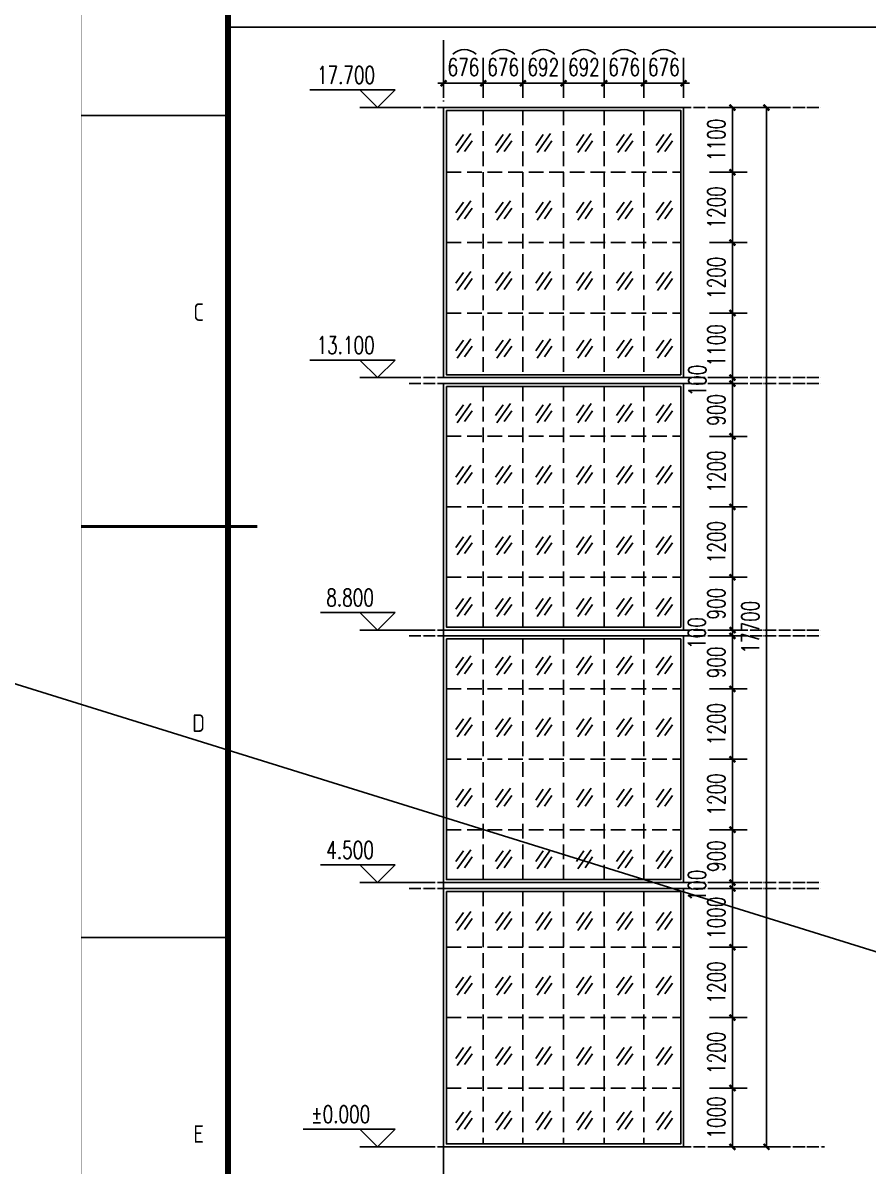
# Model space of a CAD drawing. Extents: x -93062 to 326984, y -142534 to 91021.
# Drawn here: x 63825 to 78217, y -44736 to -25264 of the extents above; entities that cross this region are included whole.
import ezdxf
from ezdxf.enums import TextEntityAlignment as Align

# ---------------------------------------------------------------- set-up
doc = ezdxf.new("R2010")
doc.units = 0
doc.header["$LTSCALE"] = 1000
doc.header["$MEASUREMENT"] = 0
doc.linetypes.add('DASH', pattern=[0.35, 0.25, -0.1])
doc.linetypes.add('DOTE', pattern=[2.42, 2, -0.2, 0.02, -0.2])
doc.layers.get('0').update_dxf_attribs({"color": 8})
doc.layers.get('Defpoints').update_dxf_attribs({"color": 8})
for name, color, linetype in [('-人员定位', 6, 'Continuous'), ('CENTRE LINE', 8, 'DOTE'), ('DIM_ELEV', 8, 'Continuous'), ('DOTE', 8, 'DOTE'), ('PUB_DIM', 8, 'Continuous'), ('PUB_TEXT', 8, 'Continuous'), ('WALL', 8, 'Continuous'), ('WINDOW', 8, 'Continuous')]:
    doc.layers.add(name, color=color, linetype=linetype)
doc.styles.add('_TCH_DIM', font='SIMPLEX', dxfattribs={"bigfont": 'GBCBIG'})
doc.styles.add('_TCH_DIM_T3', font='SIMPLEX', dxfattribs={"width": 0.705882, "bigfont": 'GBCBIG'})
doc.styles.get("Standard").update_dxf_attribs({"font": 'gbenor.shx', "bigfont": 'gbcbig.shx'})
doc.styles.add('TK', font='GEDITXT.SHX', dxfattribs={"width": 0.85, "height": 3.5, "bigfont": 'DXT.SHX'})
doc.dimstyles.new('_TCH_ARCH&&100', dxfattribs={"dimtxt": 297.5, "dimasz": 100, "dimexe": 250, "dimexo": 300, "dimgap": 126.25, "dimtad": 1, "dimdec": 0, "dimzin": 0, "dimdsep": 46, "dimtxsty": '_TCH_DIM_T3', "dimblk": 'ARCHTICK', "dimcen": 0.09, "dimazin": 2, "dimtfac": 1, "dimtdec": 0, "dimtix": 1, "dimtmove": 2, "dimatfit": 3, "dimfxl": 1, "dimtolj": 1, "dimtzin": 0, "dimarcsym": 0})

# ---------------------------------------------------------------- blocks, each defined once
blk = doc.blocks.new('A$C1F600CE5')
at = {"layer": 'WINDOW', "color": 251}
for p, q in [((0, 83), (85, 205)), ((15, 0), (169, 219)), ((99, 14), (184, 136))]:
    blk.add_line(p, q, dxfattribs=at)
blk = doc.blocks.new('GEDI_WK_A2')
at = {"color": 3}
for p, q in [((25, 280), (0, 280)), ((25, 210), (0, 210)), ((25, 140), (0, 140))]:
    blk.add_line(p, q, dxfattribs=at)
for points, const_width in [([(0, 0), (594, 0), (594, 420), (0, 420)], 0.1), ([(25, 10), (584, 10), (584, 410), (25, 410)], 1)]:
    blk.add_lwpolyline(points, close=True, dxfattribs=dict(at, const_width=const_width))
at = {"color": 3, "const_width": 0.5}
blk.add_lwpolyline([(30, 210), (0, 210)], dxfattribs=at)
at = {"color": 3}
for s, p in [('C', (20, 245)), ('D', (20, 175)), ('E', (20, 105))]:
    blk.add_text(s, height=3, dxfattribs=at).set_placement(p, align=Align.CENTER)
blk = doc.blocks.new('A$C1C011119')
blk.add_blockref('GEDI_WK_A2', (0, 0))
at = {"style": 'TK', "width": 0.85}
for tag, height, p in [('PROJECTNAME', 4.75, (529, 44)), ('PHASE', 4, (571, 44)), ('DRAWINGNAME', 4.75, (539, 31))]:
    blk.add_attdef(tag, text='', height=height, dxfattribs=at).set_placement(p, align=Align.MIDDLE_CENTER)
for tag, p, height in [('APPROVE', (416, 32.75), 3.5), ('DESIGN', (461, 32.75), 3.5), ('REVIEW1', (416, 25.75), 3.5), ('DRAW', (461, 25.75), 3.5), ('REVIEW2', (416, 18.75), 3.5), ('PROPORTION', (461, 18.75), 3.5), ('DRAWINGNUMBER', (511, 18.5), 4), ('CHECK', (416, 11.75), 3.5), ('DATE', (461, 11.75), 3.5), ('VERSION', (577, 11.75), 3.5)]:
    blk.add_attdef(tag, p, '', height=height, dxfattribs=at)
blk = doc.blocks.new('safsafasffasfsd')
at = {"xscale": 100, "yscale": 100, "zscale": 100}
blk.add_blockref('A$C1C011119', (-59400, 0), dxfattribs=at)
blk = doc.blocks.new('_ArchTick')
at = {"color": 0, "linetype": 'ByBlock', "const_width": 0.4}
blk.add_lwpolyline([(-0.5, -0.5), (0.5, 0.5)], dxfattribs=at)
blk = doc.blocks.new('*D172')
at = {"layer": 'Defpoints', "color": 0, "transparency": 16777216}
for p in [(70988, -25560), (71664, -25560), (71664, -26293)]:
    blk.add_point(p, dxfattribs=at)
at = {"layer": 'PUB_DIM', "color": 0, "lineweight": -2, "transparency": 16777216}
for p, q in [((70988, -25860), (70988, -26543)), ((71664, -25860), (71664, -26543)), ((70988, -26293), (70888, -26293)), ((70988, -26293), (71664, -26293)), ((71664, -26293), (71764, -26293))]:
    blk.add_line(p, q, dxfattribs=at)
at = {"layer": 'PUB_DIM', "color": 0, "lineweight": -2, "transparency": 16777216, "xscale": 100, "yscale": 100, "zscale": 100}
blk.add_blockref('_ArchTick', (70988, -26293), dxfattribs=at)
at = {"layer": 'PUB_DIM', "color": 0, "lineweight": -2, "transparency": 16777216, "xscale": 100, "yscale": 100, "zscale": 100, "rotation": 180}
blk.add_blockref('_ArchTick', (71664, -26293), dxfattribs=at)
at = {"layer": 'PUB_DIM', "color": 0, "transparency": 16777216, "insert": (71326, -26018), "char_height": 297.5, "attachment_point": 5, "style": '_TCH_DIM_T3'}
blk.add_mtext('\\A1;676', dxfattribs=at)
blk = doc.blocks.new('*D173')
at = {"layer": 'Defpoints', "color": 0, "transparency": 16777216}
for p in [(71664, -25560), (72340, -25560), (72340, -26293)]:
    blk.add_point(p, dxfattribs=at)
at = {"layer": 'PUB_DIM', "color": 0, "lineweight": -2, "transparency": 16777216}
for p, q in [((71664, -25860), (71664, -26543)), ((72340, -25860), (72340, -26543)), ((71664, -26293), (71564, -26293)), ((71664, -26293), (72340, -26293)), ((72340, -26293), (72440, -26293))]:
    blk.add_line(p, q, dxfattribs=at)
at = {"layer": 'PUB_DIM', "color": 0, "lineweight": -2, "transparency": 16777216, "xscale": 100, "yscale": 100, "zscale": 100}
blk.add_blockref('_ArchTick', (71664, -26293), dxfattribs=at)
at = {"layer": 'PUB_DIM', "color": 0, "lineweight": -2, "transparency": 16777216, "xscale": 100, "yscale": 100, "zscale": 100, "rotation": 180}
blk.add_blockref('_ArchTick', (72340, -26293), dxfattribs=at)
at = {"layer": 'PUB_DIM', "color": 0, "transparency": 16777216, "insert": (72002, -26018), "char_height": 297.5, "attachment_point": 5, "style": '_TCH_DIM_T3'}
blk.add_mtext('\\A1;676', dxfattribs=at)
blk = doc.blocks.new('*D174')
at = {"layer": 'Defpoints', "color": 0, "transparency": 16777216}
for p in [(72340, -25560), (73032, -25560), (73032, -26293)]:
    blk.add_point(p, dxfattribs=at)
at = {"layer": 'PUB_DIM', "color": 0, "lineweight": -2, "transparency": 16777216}
for p, q in [((72340, -25860), (72340, -26543)), ((73032, -25860), (73032, -26543)), ((72340, -26293), (72240, -26293)), ((72340, -26293), (73032, -26293)), ((73032, -26293), (73132, -26293))]:
    blk.add_line(p, q, dxfattribs=at)
at = {"layer": 'PUB_DIM', "color": 0, "lineweight": -2, "transparency": 16777216, "xscale": 100, "yscale": 100, "zscale": 100}
blk.add_blockref('_ArchTick', (72340, -26293), dxfattribs=at)
at = {"layer": 'PUB_DIM', "color": 0, "lineweight": -2, "transparency": 16777216, "xscale": 100, "yscale": 100, "zscale": 100, "rotation": 180}
blk.add_blockref('_ArchTick', (73032, -26293), dxfattribs=at)
at = {"layer": 'PUB_DIM', "color": 0, "transparency": 16777216, "insert": (72686, -26018), "char_height": 297.5, "attachment_point": 5, "style": '_TCH_DIM_T3'}
blk.add_mtext('\\A1;692', dxfattribs=at)
blk = doc.blocks.new('*D175')
at = {"layer": 'Defpoints', "color": 0, "transparency": 16777216}
for p in [(73032, -25560), (73724, -25560), (73724, -26293)]:
    blk.add_point(p, dxfattribs=at)
at = {"layer": 'PUB_DIM', "color": 0, "lineweight": -2, "transparency": 16777216}
for p, q in [((73032, -25860), (73032, -26543)), ((73724, -25860), (73724, -26543)), ((73032, -26293), (72932, -26293)), ((73032, -26293), (73724, -26293)), ((73724, -26293), (73824, -26293))]:
    blk.add_line(p, q, dxfattribs=at)
at = {"layer": 'PUB_DIM', "color": 0, "lineweight": -2, "transparency": 16777216, "xscale": 100, "yscale": 100, "zscale": 100}
blk.add_blockref('_ArchTick', (73032, -26293), dxfattribs=at)
at = {"layer": 'PUB_DIM', "color": 0, "lineweight": -2, "transparency": 16777216, "xscale": 100, "yscale": 100, "zscale": 100, "rotation": 180}
blk.add_blockref('_ArchTick', (73724, -26293), dxfattribs=at)
at = {"layer": 'PUB_DIM', "color": 0, "transparency": 16777216, "insert": (73378, -26018), "char_height": 297.5, "attachment_point": 5, "style": '_TCH_DIM_T3'}
blk.add_mtext('\\A1;692', dxfattribs=at)
blk = doc.blocks.new('*D176')
at = {"layer": 'Defpoints', "color": 0, "transparency": 16777216}
for p in [(73724, -25560), (74400, -25560), (74400, -26293)]:
    blk.add_point(p, dxfattribs=at)
at = {"layer": 'PUB_DIM', "color": 0, "lineweight": -2, "transparency": 16777216}
for p, q in [((73724, -25860), (73724, -26543)), ((74400, -25860), (74400, -26543)), ((73724, -26293), (73624, -26293)), ((73724, -26293), (74400, -26293)), ((74400, -26293), (74500, -26293))]:
    blk.add_line(p, q, dxfattribs=at)
at = {"layer": 'PUB_DIM', "color": 0, "lineweight": -2, "transparency": 16777216, "xscale": 100, "yscale": 100, "zscale": 100}
blk.add_blockref('_ArchTick', (73724, -26293), dxfattribs=at)
at = {"layer": 'PUB_DIM', "color": 0, "lineweight": -2, "transparency": 16777216, "xscale": 100, "yscale": 100, "zscale": 100, "rotation": 180}
blk.add_blockref('_ArchTick', (74400, -26293), dxfattribs=at)
at = {"layer": 'PUB_DIM', "color": 0, "transparency": 16777216, "insert": (74062, -26018), "char_height": 297.5, "attachment_point": 5, "style": '_TCH_DIM_T3'}
blk.add_mtext('\\A1;676', dxfattribs=at)
blk = doc.blocks.new('*D177')
at = {"layer": 'Defpoints', "color": 0, "transparency": 16777216}
for p in [(74400, -25560), (75076, -25560), (75076, -26293)]:
    blk.add_point(p, dxfattribs=at)
at = {"layer": 'PUB_DIM', "color": 0, "lineweight": -2, "transparency": 16777216}
for p, q in [((74400, -25860), (74400, -26543)), ((75076, -25860), (75076, -26543)), ((74400, -26293), (74300, -26293)), ((74400, -26293), (75076, -26293)), ((75076, -26293), (75176, -26293))]:
    blk.add_line(p, q, dxfattribs=at)
at = {"layer": 'PUB_DIM', "color": 0, "lineweight": -2, "transparency": 16777216, "xscale": 100, "yscale": 100, "zscale": 100}
blk.add_blockref('_ArchTick', (74400, -26293), dxfattribs=at)
at = {"layer": 'PUB_DIM', "color": 0, "lineweight": -2, "transparency": 16777216, "xscale": 100, "yscale": 100, "zscale": 100, "rotation": 180}
blk.add_blockref('_ArchTick', (75076, -26293), dxfattribs=at)
at = {"layer": 'PUB_DIM', "color": 0, "transparency": 16777216, "insert": (74738, -26018), "char_height": 297.5, "attachment_point": 5, "style": '_TCH_DIM_T3'}
blk.add_mtext('\\A1;676', dxfattribs=at)
blk = doc.blocks.new('*D178')
at = {"layer": 'Defpoints', "color": 0, "transparency": 16777216}
for p in [(75216, -26706), (76486, -26706), (75216, -44406)]:
    blk.add_point(p, dxfattribs=at)
at = {"layer": 'PUB_DIM', "color": 0, "lineweight": -2, "transparency": 16777216}
for p, q in [((75516, -26706), (76736, -26706)), ((76486, -44406), (76486, -26706)), ((75516, -44406), (76736, -44406))]:
    blk.add_line(p, q, dxfattribs=at)
at = {"layer": 'PUB_DIM', "color": 0, "lineweight": -2, "transparency": 16777216, "xscale": 100, "yscale": 100, "zscale": 100}
for p, rotation in [((76486, -26706), 90), ((76486, -44406), 270)]:
    blk.add_blockref('_ArchTick', p, dxfattribs=dict(at, rotation=rotation))
at = {"layer": 'PUB_DIM', "color": 0, "transparency": 16777216, "insert": (76211, -35556), "char_height": 297.5, "attachment_point": 5, "rotation": 90, "style": '_TCH_DIM_T3'}
blk.add_mtext('\\A1;17700', dxfattribs=at)
blk = doc.blocks.new('*D179')
at = {"layer": 'Defpoints', "color": 0, "transparency": 16777216}
for p in [(75215, -40006), (75907, -40006), (75215, -41006)]:
    blk.add_point(p, dxfattribs=at)
at = {"layer": 'PUB_DIM', "color": 0, "lineweight": -2, "transparency": 16777216}
for p, q in [((75515, -40006), (76157, -40006)), ((75907, -41006), (75907, -40006)), ((75515, -41006), (76157, -41006))]:
    blk.add_line(p, q, dxfattribs=at)
at = {"layer": 'PUB_DIM', "color": 0, "lineweight": -2, "transparency": 16777216, "xscale": 100, "yscale": 100, "zscale": 100}
for p, rotation in [((75907, -40006), 90), ((75907, -41006), 270)]:
    blk.add_blockref('_ArchTick', p, dxfattribs=dict(at, rotation=rotation))
at = {"layer": 'PUB_DIM', "color": 0, "transparency": 16777216, "insert": (75632, -40506), "char_height": 297.5, "attachment_point": 5, "rotation": 90, "style": '_TCH_DIM_T3'}
blk.add_mtext('\\A1;1000', dxfattribs=at)
blk = doc.blocks.new('*D180')
at = {"layer": 'Defpoints', "color": 0, "transparency": 16777216}
for p in [(75215, -41006), (75907, -41006), (75215, -42206)]:
    blk.add_point(p, dxfattribs=at)
at = {"layer": 'PUB_DIM', "color": 0, "lineweight": -2, "transparency": 16777216}
for p, q in [((75515, -41006), (76157, -41006)), ((75907, -42206), (75907, -41006)), ((75515, -42206), (76157, -42206))]:
    blk.add_line(p, q, dxfattribs=at)
at = {"layer": 'PUB_DIM', "color": 0, "lineweight": -2, "transparency": 16777216, "xscale": 100, "yscale": 100, "zscale": 100}
for p, rotation in [((75907, -41006), 90), ((75907, -42206), 270)]:
    blk.add_blockref('_ArchTick', p, dxfattribs=dict(at, rotation=rotation))
at = {"layer": 'PUB_DIM', "color": 0, "transparency": 16777216, "insert": (75632, -41606), "char_height": 297.5, "attachment_point": 5, "rotation": 90, "style": '_TCH_DIM_T3'}
blk.add_mtext('\\A1;1200', dxfattribs=at)
blk = doc.blocks.new('*D181')
at = {"layer": 'Defpoints', "color": 0, "transparency": 16777216}
for p in [(75215, -42206), (75907, -42206), (75215, -43406)]:
    blk.add_point(p, dxfattribs=at)
at = {"layer": 'PUB_DIM', "color": 0, "lineweight": -2, "transparency": 16777216}
for p, q in [((75515, -42206), (76157, -42206)), ((75907, -43406), (75907, -42206)), ((75515, -43406), (76157, -43406))]:
    blk.add_line(p, q, dxfattribs=at)
at = {"layer": 'PUB_DIM', "color": 0, "lineweight": -2, "transparency": 16777216, "xscale": 100, "yscale": 100, "zscale": 100}
for p, rotation in [((75907, -42206), 90), ((75907, -43406), 270)]:
    blk.add_blockref('_ArchTick', p, dxfattribs=dict(at, rotation=rotation))
at = {"layer": 'PUB_DIM', "color": 0, "transparency": 16777216, "insert": (75632, -42806), "char_height": 297.5, "attachment_point": 5, "rotation": 90, "style": '_TCH_DIM_T3'}
blk.add_mtext('\\A1;1200', dxfattribs=at)
blk = doc.blocks.new('*D182')
at = {"layer": 'Defpoints', "color": 0, "transparency": 16777216}
for p in [(75215, -43406), (75907, -43406), (75215, -44406)]:
    blk.add_point(p, dxfattribs=at)
at = {"layer": 'PUB_DIM', "color": 0, "lineweight": -2, "transparency": 16777216}
for p, q in [((75515, -43406), (76157, -43406)), ((75907, -44406), (75907, -43406)), ((75515, -44406), (76157, -44406))]:
    blk.add_line(p, q, dxfattribs=at)
at = {"layer": 'PUB_DIM', "color": 0, "lineweight": -2, "transparency": 16777216, "xscale": 100, "yscale": 100, "zscale": 100}
for p, rotation in [((75907, -43406), 90), ((75907, -44406), 270)]:
    blk.add_blockref('_ArchTick', p, dxfattribs=dict(at, rotation=rotation))
at = {"layer": 'PUB_DIM', "color": 0, "transparency": 16777216, "insert": (75632, -43906), "char_height": 297.5, "attachment_point": 5, "rotation": 90, "style": '_TCH_DIM_T3'}
blk.add_mtext('\\A1;1000', dxfattribs=at)
blk = doc.blocks.new('*D183')
at = {"layer": 'Defpoints', "color": 0, "transparency": 16777216}
for p in [(75215, -35606), (75907, -35606), (75215, -35706)]:
    blk.add_point(p, dxfattribs=at)
at = {"layer": 'PUB_DIM', "color": 0, "lineweight": -2, "transparency": 16777216}
for p, q in [((75515, -35606), (76157, -35606)), ((75907, -35606), (75907, -35506)), ((75907, -35706), (75907, -35606)), ((75515, -35706), (76157, -35706)), ((75907, -35706), (75907, -35806))]:
    blk.add_line(p, q, dxfattribs=at)
at = {"layer": 'PUB_DIM', "color": 0, "lineweight": -2, "transparency": 16777216, "xscale": 100, "yscale": 100, "zscale": 100}
for p, rotation in [((75907, -35606), 270), ((75907, -35706), 90)]:
    blk.add_blockref('_ArchTick', p, dxfattribs=dict(at, rotation=rotation))
at = {"layer": 'PUB_DIM', "color": 0, "transparency": 16777216, "insert": (75299, -35656), "char_height": 297.5, "attachment_point": 5, "rotation": 90, "style": '_TCH_DIM_T3'}
blk.add_mtext('\\A1;100', dxfattribs=at)
blk = doc.blocks.new('*D184')
at = {"layer": 'Defpoints', "color": 0, "transparency": 16777216}
for p in [(75215, -35706), (75907, -35706), (75215, -36606)]:
    blk.add_point(p, dxfattribs=at)
at = {"layer": 'PUB_DIM', "color": 0, "lineweight": -2, "transparency": 16777216}
for p, q in [((75515, -35706), (76157, -35706)), ((75907, -36606), (75907, -35706)), ((75515, -36606), (76157, -36606))]:
    blk.add_line(p, q, dxfattribs=at)
at = {"layer": 'PUB_DIM', "color": 0, "lineweight": -2, "transparency": 16777216, "xscale": 100, "yscale": 100, "zscale": 100}
for p, rotation in [((75907, -35706), 90), ((75907, -36606), 270)]:
    blk.add_blockref('_ArchTick', p, dxfattribs=dict(at, rotation=rotation))
at = {"layer": 'PUB_DIM', "color": 0, "transparency": 16777216, "insert": (75632, -36156), "char_height": 297.5, "attachment_point": 5, "rotation": 90, "style": '_TCH_DIM_T3'}
blk.add_mtext('\\A1;900', dxfattribs=at)
blk = doc.blocks.new('*D185')
at = {"layer": 'Defpoints', "color": 0, "transparency": 16777216}
for p in [(75215, -36606), (75907, -36606), (75215, -37806)]:
    blk.add_point(p, dxfattribs=at)
at = {"layer": 'PUB_DIM', "color": 0, "lineweight": -2, "transparency": 16777216}
for p, q in [((75515, -36606), (76157, -36606)), ((75907, -37806), (75907, -36606)), ((75515, -37806), (76157, -37806))]:
    blk.add_line(p, q, dxfattribs=at)
at = {"layer": 'PUB_DIM', "color": 0, "lineweight": -2, "transparency": 16777216, "xscale": 100, "yscale": 100, "zscale": 100}
for p, rotation in [((75907, -36606), 90), ((75907, -37806), 270)]:
    blk.add_blockref('_ArchTick', p, dxfattribs=dict(at, rotation=rotation))
at = {"layer": 'PUB_DIM', "color": 0, "transparency": 16777216, "insert": (75632, -37206), "char_height": 297.5, "attachment_point": 5, "rotation": 90, "style": '_TCH_DIM_T3'}
blk.add_mtext('\\A1;1200', dxfattribs=at)
blk = doc.blocks.new('*D186')
at = {"layer": 'Defpoints', "color": 0, "transparency": 16777216}
for p in [(75215, -37806), (75907, -37806), (75215, -39006)]:
    blk.add_point(p, dxfattribs=at)
at = {"layer": 'PUB_DIM', "color": 0, "lineweight": -2, "transparency": 16777216}
for p, q in [((75515, -37806), (76157, -37806)), ((75907, -39006), (75907, -37806)), ((75515, -39006), (76157, -39006))]:
    blk.add_line(p, q, dxfattribs=at)
at = {"layer": 'PUB_DIM', "color": 0, "lineweight": -2, "transparency": 16777216, "xscale": 100, "yscale": 100, "zscale": 100}
for p, rotation in [((75907, -37806), 90), ((75907, -39006), 270)]:
    blk.add_blockref('_ArchTick', p, dxfattribs=dict(at, rotation=rotation))
at = {"layer": 'PUB_DIM', "color": 0, "transparency": 16777216, "insert": (75632, -38406), "char_height": 297.5, "attachment_point": 5, "rotation": 90, "style": '_TCH_DIM_T3'}
blk.add_mtext('\\A1;1200', dxfattribs=at)
blk = doc.blocks.new('*D187')
at = {"layer": 'Defpoints', "color": 0, "transparency": 16777216}
for p in [(75215, -39006), (75907, -39006), (75215, -39906)]:
    blk.add_point(p, dxfattribs=at)
at = {"layer": 'PUB_DIM', "color": 0, "lineweight": -2, "transparency": 16777216}
for p, q in [((75515, -39006), (76157, -39006)), ((75907, -39906), (75907, -39006)), ((75515, -39906), (76157, -39906))]:
    blk.add_line(p, q, dxfattribs=at)
at = {"layer": 'PUB_DIM', "color": 0, "lineweight": -2, "transparency": 16777216, "xscale": 100, "yscale": 100, "zscale": 100}
for p, rotation in [((75907, -39006), 90), ((75907, -39906), 270)]:
    blk.add_blockref('_ArchTick', p, dxfattribs=dict(at, rotation=rotation))
at = {"layer": 'PUB_DIM', "color": 0, "transparency": 16777216, "insert": (75632, -39456), "char_height": 297.5, "attachment_point": 5, "rotation": 90, "style": '_TCH_DIM_T3'}
blk.add_mtext('\\A1;900', dxfattribs=at)
blk = doc.blocks.new('*D188')
at = {"layer": 'Defpoints', "color": 0, "transparency": 16777216}
for p in [(75215, -39906), (75907, -39906), (75215, -40006)]:
    blk.add_point(p, dxfattribs=at)
at = {"layer": 'PUB_DIM', "color": 0, "lineweight": -2, "transparency": 16777216}
for p, q in [((75515, -39906), (76157, -39906)), ((75907, -39906), (75907, -39806)), ((75907, -40006), (75907, -39906)), ((75515, -40006), (76157, -40006)), ((75907, -40006), (75907, -40106))]:
    blk.add_line(p, q, dxfattribs=at)
at = {"layer": 'PUB_DIM', "color": 0, "lineweight": -2, "transparency": 16777216, "xscale": 100, "yscale": 100, "zscale": 100}
for p, rotation in [((75907, -39906), 270), ((75907, -40006), 90)]:
    blk.add_blockref('_ArchTick', p, dxfattribs=dict(at, rotation=rotation))
at = {"layer": 'PUB_DIM', "color": 0, "transparency": 16777216, "insert": (75304, -39956), "char_height": 297.5, "attachment_point": 5, "rotation": 90, "style": '_TCH_DIM_T3'}
blk.add_mtext('\\A1;100', dxfattribs=at)
blk = doc.blocks.new('*D189')
at = {"layer": 'Defpoints', "color": 0, "transparency": 16777216}
for p in [(75215, -31306), (75907, -31306), (75215, -31406)]:
    blk.add_point(p, dxfattribs=at)
at = {"layer": 'PUB_DIM', "color": 0, "lineweight": -2, "transparency": 16777216}
for p, q in [((75515, -31306), (76157, -31306)), ((75907, -31306), (75907, -31206)), ((75907, -31406), (75907, -31306)), ((75515, -31406), (76157, -31406)), ((75907, -31406), (75907, -31506))]:
    blk.add_line(p, q, dxfattribs=at)
at = {"layer": 'PUB_DIM', "color": 0, "lineweight": -2, "transparency": 16777216, "xscale": 100, "yscale": 100, "zscale": 100}
for p, rotation in [((75907, -31306), 270), ((75907, -31406), 90)]:
    blk.add_blockref('_ArchTick', p, dxfattribs=dict(at, rotation=rotation))
at = {"layer": 'PUB_DIM', "color": 0, "transparency": 16777216, "insert": (75310, -31356), "char_height": 297.5, "attachment_point": 5, "rotation": 90, "style": '_TCH_DIM_T3'}
blk.add_mtext('\\A1;100', dxfattribs=at)
blk = doc.blocks.new('*D190')
at = {"layer": 'Defpoints', "color": 0, "transparency": 16777216}
for p in [(75215, -31406), (75907, -31406), (75215, -32306)]:
    blk.add_point(p, dxfattribs=at)
at = {"layer": 'PUB_DIM', "color": 0, "lineweight": -2, "transparency": 16777216}
for p, q in [((75515, -31406), (76157, -31406)), ((75907, -32306), (75907, -31406)), ((75515, -32306), (76157, -32306))]:
    blk.add_line(p, q, dxfattribs=at)
at = {"layer": 'PUB_DIM', "color": 0, "lineweight": -2, "transparency": 16777216, "xscale": 100, "yscale": 100, "zscale": 100}
for p, rotation in [((75907, -31406), 90), ((75907, -32306), 270)]:
    blk.add_blockref('_ArchTick', p, dxfattribs=dict(at, rotation=rotation))
at = {"layer": 'PUB_DIM', "color": 0, "transparency": 16777216, "insert": (75632, -31856), "char_height": 297.5, "attachment_point": 5, "rotation": 90, "style": '_TCH_DIM_T3'}
blk.add_mtext('\\A1;900', dxfattribs=at)
blk = doc.blocks.new('*D191')
at = {"layer": 'Defpoints', "color": 0, "transparency": 16777216}
for p in [(75215, -32306), (75907, -32306), (75215, -33506)]:
    blk.add_point(p, dxfattribs=at)
at = {"layer": 'PUB_DIM', "color": 0, "lineweight": -2, "transparency": 16777216}
for p, q in [((75515, -32306), (76157, -32306)), ((75907, -33506), (75907, -32306)), ((75515, -33506), (76157, -33506))]:
    blk.add_line(p, q, dxfattribs=at)
at = {"layer": 'PUB_DIM', "color": 0, "lineweight": -2, "transparency": 16777216, "xscale": 100, "yscale": 100, "zscale": 100}
for p, rotation in [((75907, -32306), 90), ((75907, -33506), 270)]:
    blk.add_blockref('_ArchTick', p, dxfattribs=dict(at, rotation=rotation))
at = {"layer": 'PUB_DIM', "color": 0, "transparency": 16777216, "insert": (75632, -32906), "char_height": 297.5, "attachment_point": 5, "rotation": 90, "style": '_TCH_DIM_T3'}
blk.add_mtext('\\A1;1200', dxfattribs=at)
blk = doc.blocks.new('*D192')
at = {"layer": 'Defpoints', "color": 0, "transparency": 16777216}
for p in [(75215, -33506), (75907, -33506), (75215, -34706)]:
    blk.add_point(p, dxfattribs=at)
at = {"layer": 'PUB_DIM', "color": 0, "lineweight": -2, "transparency": 16777216}
for p, q in [((75515, -33506), (76157, -33506)), ((75907, -34706), (75907, -33506)), ((75515, -34706), (76157, -34706))]:
    blk.add_line(p, q, dxfattribs=at)
at = {"layer": 'PUB_DIM', "color": 0, "lineweight": -2, "transparency": 16777216, "xscale": 100, "yscale": 100, "zscale": 100}
for p, rotation in [((75907, -33506), 90), ((75907, -34706), 270)]:
    blk.add_blockref('_ArchTick', p, dxfattribs=dict(at, rotation=rotation))
at = {"layer": 'PUB_DIM', "color": 0, "transparency": 16777216, "insert": (75632, -34106), "char_height": 297.5, "attachment_point": 5, "rotation": 90, "style": '_TCH_DIM_T3'}
blk.add_mtext('\\A1;1200', dxfattribs=at)
blk = doc.blocks.new('*D193')
at = {"layer": 'Defpoints', "color": 0, "transparency": 16777216}
for p in [(75215, -34706), (75907, -34706), (75215, -35606)]:
    blk.add_point(p, dxfattribs=at)
at = {"layer": 'PUB_DIM', "color": 0, "lineweight": -2, "transparency": 16777216}
for p, q in [((75515, -34706), (76157, -34706)), ((75907, -35606), (75907, -34706)), ((75515, -35606), (76157, -35606))]:
    blk.add_line(p, q, dxfattribs=at)
at = {"layer": 'PUB_DIM', "color": 0, "lineweight": -2, "transparency": 16777216, "xscale": 100, "yscale": 100, "zscale": 100}
for p, rotation in [((75907, -34706), 90), ((75907, -35606), 270)]:
    blk.add_blockref('_ArchTick', p, dxfattribs=dict(at, rotation=rotation))
at = {"layer": 'PUB_DIM', "color": 0, "transparency": 16777216, "insert": (75632, -35156), "char_height": 297.5, "attachment_point": 5, "rotation": 90, "style": '_TCH_DIM_T3'}
blk.add_mtext('\\A1;900', dxfattribs=at)
blk = doc.blocks.new('*D194')
at = {"layer": 'Defpoints', "color": 0, "transparency": 16777216}
for p in [(75215, -26706), (75907, -26706), (75215, -27806)]:
    blk.add_point(p, dxfattribs=at)
at = {"layer": 'PUB_DIM', "color": 0, "lineweight": -2, "transparency": 16777216}
for p, q in [((75515, -26706), (76157, -26706)), ((75907, -27806), (75907, -26706)), ((75515, -27806), (76157, -27806))]:
    blk.add_line(p, q, dxfattribs=at)
at = {"layer": 'PUB_DIM', "color": 0, "lineweight": -2, "transparency": 16777216, "xscale": 100, "yscale": 100, "zscale": 100}
for p, rotation in [((75907, -26706), 90), ((75907, -27806), 270)]:
    blk.add_blockref('_ArchTick', p, dxfattribs=dict(at, rotation=rotation))
at = {"layer": 'PUB_DIM', "color": 0, "transparency": 16777216, "insert": (75632, -27256), "char_height": 297.5, "attachment_point": 5, "rotation": 90, "style": '_TCH_DIM_T3'}
blk.add_mtext('\\A1;1100', dxfattribs=at)
blk = doc.blocks.new('*D195')
at = {"layer": 'Defpoints', "color": 0, "transparency": 16777216}
for p in [(75215, -27806), (75907, -27806), (75215, -29006)]:
    blk.add_point(p, dxfattribs=at)
at = {"layer": 'PUB_DIM', "color": 0, "lineweight": -2, "transparency": 16777216}
for p, q in [((75515, -27806), (76157, -27806)), ((75907, -29006), (75907, -27806)), ((75515, -29006), (76157, -29006))]:
    blk.add_line(p, q, dxfattribs=at)
at = {"layer": 'PUB_DIM', "color": 0, "lineweight": -2, "transparency": 16777216, "xscale": 100, "yscale": 100, "zscale": 100}
for p, rotation in [((75907, -27806), 90), ((75907, -29006), 270)]:
    blk.add_blockref('_ArchTick', p, dxfattribs=dict(at, rotation=rotation))
at = {"layer": 'PUB_DIM', "color": 0, "transparency": 16777216, "insert": (75632, -28406), "char_height": 297.5, "attachment_point": 5, "rotation": 90, "style": '_TCH_DIM_T3'}
blk.add_mtext('\\A1;1200', dxfattribs=at)
blk = doc.blocks.new('*D196')
at = {"layer": 'Defpoints', "color": 0, "transparency": 16777216}
for p in [(75215, -29006), (75907, -29006), (75215, -30206)]:
    blk.add_point(p, dxfattribs=at)
at = {"layer": 'PUB_DIM', "color": 0, "lineweight": -2, "transparency": 16777216}
for p, q in [((75515, -29006), (76157, -29006)), ((75907, -30206), (75907, -29006)), ((75515, -30206), (76157, -30206))]:
    blk.add_line(p, q, dxfattribs=at)
at = {"layer": 'PUB_DIM', "color": 0, "lineweight": -2, "transparency": 16777216, "xscale": 100, "yscale": 100, "zscale": 100}
for p, rotation in [((75907, -29006), 90), ((75907, -30206), 270)]:
    blk.add_blockref('_ArchTick', p, dxfattribs=dict(at, rotation=rotation))
at = {"layer": 'PUB_DIM', "color": 0, "transparency": 16777216, "insert": (75632, -29606), "char_height": 297.5, "attachment_point": 5, "rotation": 90, "style": '_TCH_DIM_T3'}
blk.add_mtext('\\A1;1200', dxfattribs=at)
blk = doc.blocks.new('*D197')
at = {"layer": 'Defpoints', "color": 0, "transparency": 16777216}
for p in [(75215, -30206), (75907, -30206), (75215, -31306)]:
    blk.add_point(p, dxfattribs=at)
at = {"layer": 'PUB_DIM', "color": 0, "lineweight": -2, "transparency": 16777216}
for p, q in [((75515, -30206), (76157, -30206)), ((75907, -31306), (75907, -30206)), ((75515, -31306), (76157, -31306))]:
    blk.add_line(p, q, dxfattribs=at)
at = {"layer": 'PUB_DIM', "color": 0, "lineweight": -2, "transparency": 16777216, "xscale": 100, "yscale": 100, "zscale": 100}
for p, rotation in [((75907, -30206), 90), ((75907, -31306), 270)]:
    blk.add_blockref('_ArchTick', p, dxfattribs=dict(at, rotation=rotation))
at = {"layer": 'PUB_DIM', "color": 0, "transparency": 16777216, "insert": (75632, -30756), "char_height": 297.5, "attachment_point": 5, "rotation": 90, "style": '_TCH_DIM_T3'}
blk.add_mtext('\\A1;1100', dxfattribs=at)

msp = doc.modelspace()

# ---------------------------------------------------------------- linework, layer by layer
at = {"layer": '-人员定位'}
msp.add_line((-58696.5, 1567.5), (326984.5, -118471.5), dxfattribs=at)
at = {"layer": 'CENTRE LINE', "ltscale": 0.1}
for p, q in [((70403.4, -26705.7), (77412.6, -26705.7)), ((70403.4, -31305.7), (77412.6, -31305.7)), ((70403.4, -31405.7), (77412.6, -31405.7)), ((70403.4, -35605.7), (77412.6, -35605.7)), ((70403.4, -35705.7), (77412.6, -35705.7)), ((70403.4, -39905.7), (77412.6, -39905.7)), ((70403.4, -40005.7), (77412.6, -40005.7)), ((70403.4, -44405.7), (77472.6, -44405.7))]:
    msp.add_line(p, q, dxfattribs=at)
at = {"layer": 'DIM_ELEV'}
for p, q in [((70161.5, -26405.7), (68711.5, -26405.7)), ((69861.5, -26705.7), (69561.5, -26405.7)), ((69861.5, -26705.7), (70161.5, -26405.7)), ((70561.5, -26705.7), (69561.5, -26705.7)), ((70161.5, -31005.7), (68711.5, -31005.7)), ((69861.5, -31305.7), (69561.5, -31005.7)), ((69861.5, -31305.7), (70161.5, -31005.7)), ((70561.5, -31305.7), (69561.5, -31305.7)), ((70161.5, -35305.7), (68895.5, -35305.7)), ((69861.5, -35605.7), (69561.5, -35305.7)), ((69861.5, -35605.7), (70161.5, -35305.7)), ((70677, -35605.7), (69561.5, -35605.7)), ((70161.5, -39605.7), (68895.5, -39605.7)), ((69861.5, -39905.7), (69561.5, -39605.7)), ((69861.5, -39905.7), (70161.5, -39605.7)), ((70677, -39905.7), (69561.5, -39905.7)), ((70161.5, -44105.7), (68596.5, -44105.7)), ((69861.5, -44405.7), (69561.5, -44105.7)), ((69861.5, -44405.7), (70161.5, -44105.7)), ((70677, -44405.7), (69561.5, -44405.7))]:
    msp.add_line(p, q, dxfattribs=at)
at = {"layer": 'DOTE'}
msp.add_line((70988.2, -50585.3), (70988.2, -25559.9), dxfattribs=at)
at = {"layer": 'PUB_DIM', "lineweight": -3}
for centre in [(71343.7, -26005.6), (72002.2, -26005.6), (72686.2, -26005.6), (73378.2, -26005.6), (74062.2, -26005.6), (74738.2, -26005.6)]:
    msp.add_arc(centre, 286.7, 46.39026, 133.60974, dxfattribs=at)
at = {"layer": 'WALL'}
msp.add_line((67317.5, -25339.5), (105549, -25339.5), dxfattribs=at)
at = {"layer": 'WINDOW', "linetype": 'DASH'}
for p, q in [((71664.2, -26755.7), (71664.2, -31255.7)), ((72340.2, -26755.7), (72340.2, -31255.7)), ((73032.2, -26755.7), (73032.2, -31255.7)), ((73724.2, -26755.7), (73724.2, -31255.7)), ((74400.2, -26755.7), (74400.2, -31255.7)), ((71038.2, -27805.7), (75026.2, -27805.7)), ((71038.2, -29005.7), (75026.2, -29005.7)), ((71038.2, -30205.7), (75026.2, -30205.7)), ((71664.2, -31455.7), (71664.2, -35555.7)), ((72340.2, -31455.7), (72340.2, -35555.7)), ((73032.2, -31455.7), (73032.2, -35555.7)), ((73724.2, -31455.7), (73724.2, -35555.7)), ((74400.2, -31455.7), (74400.2, -35555.7)), ((71038.2, -32305.7), (75026.2, -32305.7)), ((71038.2, -33505.7), (75026.2, -33505.7)), ((71038.2, -34705.7), (75026.2, -34705.7)), ((71664.2, -35755.7), (71664.2, -39855.7)), ((72340.2, -35755.7), (72340.2, -39855.7)), ((73032.2, -35755.7), (73032.2, -39855.7)), ((73724.2, -35755.7), (73724.2, -39855.7)), ((74400.2, -35755.7), (74400.2, -39855.7)), ((71038.2, -36605.7), (75026.2, -36605.7)), ((71038.2, -37805.7), (75026.2, -37805.7)), ((71038.2, -39005.7), (75026.2, -39005.7)), ((71664.2, -40055.7), (71664.2, -44355.7)), ((72340.2, -40055.7), (72340.2, -44355.7)), ((73032.2, -40055.7), (73032.2, -44355.7)), ((73724.2, -40055.7), (73724.2, -44355.7)), ((74400.2, -40055.7), (74400.2, -44355.7)), ((71038.2, -41005.7), (75026.2, -41005.7)), ((71038.2, -42205.7), (75026.2, -42205.7)), ((71038.2, -43405.7), (75026.2, -43405.7))]:
    msp.add_line(p, q, dxfattribs=at)
at = {"layer": 'WINDOW', "color": 2}
for points in [[(70988.2, -26705.7), (75076.2, -26705.7), (75076.2, -31305.7), (70988.2, -31305.7)], [(70988.2, -31405.7), (75076.2, -31405.7), (75076.2, -35605.7), (70988.2, -35605.7)], [(70988.2, -35705.7), (75076.2, -35705.7), (75076.2, -39905.7), (70988.2, -39905.7)], [(70988.2, -40005.7), (75076.2, -40005.7), (75076.2, -44405.7), (70988.2, -44405.7)]]:
    msp.add_lwpolyline(points, close=True, dxfattribs=at)
at = {"layer": 'WINDOW'}
for points in [[(71038.2, -26755.7), (75026.2, -26755.7), (75026.2, -31255.7), (71038.2, -31255.7)], [(71038.2, -31455.7), (75026.2, -31455.7), (75026.2, -35555.7), (71038.2, -35555.7)], [(71038.2, -35755.7), (75026.2, -35755.7), (75026.2, -39855.7), (71038.2, -39855.7)], [(71038.2, -40055.7), (75026.2, -40055.7), (75026.2, -44355.7), (71038.2, -44355.7)]]:
    msp.add_lwpolyline(points, close=True, dxfattribs=at)

# ---------------------------------------------------------------- block references
msp.add_blockref('safsafasffasfsd', (124217.5, -54839.5))
at = {"layer": 'WINDOW', "xscale": 1.5, "yscale": 1.5, "zscale": 1.5}
for p in [(71197.8, -27474.3), (71873.8, -27474.3), (72557.8, -27474.3), (73249.8, -27474.3), (73933.8, -27474.3), (74609.8, -27474.3), (71197.8, -28624.3), (71873.8, -28624.3), (72557.8, -28624.3), (73249.8, -28624.3), (73933.8, -28624.3), (74609.8, -28624.3), (71197.8, -29824.3), (71873.8, -29824.3), (72557.8, -29824.3), (73249.8, -29824.3), (73933.8, -29824.3), (74609.8, -29824.3), (71197.8, -30974.3), (71873.8, -30974.3), (72557.8, -30974.3), (73249.8, -30974.3), (73933.8, -30974.3), (74609.8, -30974.3), (71197.8, -32074.3), (71873.8, -32074.3), (72557.8, -32074.3), (73249.8, -32074.3), (73933.8, -32074.3), (74609.8, -32074.3), (71197.8, -33124.3), (71873.8, -33124.3), (72557.8, -33124.3), (73249.8, -33124.3), (73933.8, -33124.3), (74609.8, -33124.3), (71197.8, -34324.3), (71873.8, -34324.3), (72557.8, -34324.3), (73249.8, -34324.3), (73933.8, -34324.3), (74609.8, -34324.3), (71197.8, -35374.3), (71873.8, -35374.3), (72557.8, -35374.3), (73249.8, -35374.3), (73933.8, -35374.3), (74609.8, -35374.3), (71197.8, -36374.3), (71873.8, -36374.3), (72557.8, -36374.3), (73249.8, -36374.3), (73933.8, -36374.3), (74609.8, -36374.3), (71197.8, -37424.3), (71873.8, -37424.3), (72557.8, -37424.3), (73249.8, -37424.3), (73933.8, -37424.3), (74609.8, -37424.3), (71197.8, -38624.3), (71873.8, -38624.3), (72557.8, -38624.3), (73249.8, -38624.3), (73933.8, -38624.3), (74609.8, -38624.3), (71197.8, -39674.3), (71873.8, -39674.3), (72557.8, -39674.3), (73249.8, -39674.3), (73933.8, -39674.3), (74609.8, -39674.3), (71197.8, -40724.3), (71873.8, -40724.3), (72557.8, -40724.3), (73249.8, -40724.3), (73933.8, -40724.3), (74609.8, -40724.3), (71197.8, -41824.3), (71873.8, -41824.3), (72557.8, -41824.3), (73249.8, -41824.3), (73933.8, -41824.3), (74609.8, -41824.3), (71197.8, -43024.3), (71873.8, -43024.3), (72557.8, -43024.3), (73249.8, -43024.3), (73933.8, -43024.3), (74609.8, -43024.3), (71197.8, -44124.3), (71873.8, -44124.3), (72557.8, -44124.3), (73249.8, -44124.3), (73933.8, -44124.3), (74609.8, -44124.3)]:
    msp.add_blockref('A$C1F600CE5', p, dxfattribs=at)

# ---------------------------------------------------------------- texts
at = {"layer": 'PUB_TEXT', "style": '_TCH_DIM', "width": 0.705882}
for s, p in [('17.700', (68831.5, -26300.7)), ('13.100', (68825.5, -30900.7)), ('8.800', (68991.5, -35200.7)), ('4.500', (68991.5, -39500.7)), ('%%P0.000', (68731.5, -44000.7))]:
    msp.add_text(s, height=297.5, dxfattribs=at).set_placement(p)

# ---------------------------------------------------------------- dimensions: what is measured, and where the dimension line sits
at = {"layer": 'PUB_DIM'}
dim = msp.add_aligned_dim(p1=(70988.2, -25559.9), p2=(71664.2, -25559.9), distance=-733.1, text='676', dimstyle='_TCH_ARCH&&100', dxfattribs=at)
dim.commit()
dim.dimension.update_dxf_attribs({"geometry": '*D172', "text_midpoint": (71326.2, -26018)})
for p1, p2, distance, picture, middle in [((71664.2, -25559.9), (72340.2, -25559.9), -733.1, '*D173', (72002.2, -26018)), ((72340.2, -25559.9), (73032.2, -25559.9), -733.1, '*D174', (72686.2, -26018)), ((73032.2, -25559.9), (73724.2, -25559.9), -733.1, '*D175', (73378.2, -26018)), ((73724.2, -25559.9), (74400.2, -25559.9), -733.1, '*D176', (74062.2, -26018)), ((74400.2, -25559.9), (75076.2, -25559.9), -733.1, '*D177', (74738.2, -26018)), ((75214.6, -27805.7), (75214.6, -26705.7), -692, '*D194', (75631.6, -27255.7)), ((75216.2, -44405.7), (75216.2, -26705.7), -1269.7, '*D178', (76210.9, -35555.7)), ((75214.6, -29005.7), (75214.6, -27805.7), -692, '*D195', (75631.6, -28405.7)), ((75214.6, -30205.7), (75214.6, -29005.7), -692, '*D196', (75631.6, -29605.7)), ((75214.6, -31305.7), (75214.6, -30205.7), -692, '*D197', (75631.6, -30755.7)), ((75214.6, -32305.7), (75214.6, -31405.7), -692, '*D190', (75631.6, -31855.7)), ((75214.6, -33505.7), (75214.6, -32305.7), -692, '*D191', (75631.6, -32905.7)), ((75214.6, -34705.7), (75214.6, -33505.7), -692, '*D192', (75631.6, -34105.7)), ((75214.6, -35605.7), (75214.6, -34705.7), -692, '*D193', (75631.6, -35155.7)), ((75214.6, -36605.7), (75214.6, -35705.7), -692, '*D184', (75631.6, -36155.7)), ((75214.6, -37805.7), (75214.6, -36605.7), -692, '*D185', (75631.6, -37205.7)), ((75214.6, -39005.7), (75214.6, -37805.7), -692, '*D186', (75631.6, -38405.7)), ((75214.6, -39905.7), (75214.6, -39005.7), -692, '*D187', (75631.6, -39455.7)), ((75214.6, -41005.7), (75214.6, -40005.7), -692, '*D179', (75631.6, -40505.7)), ((75214.6, -42205.7), (75214.6, -41005.7), -692, '*D180', (75631.6, -41605.7)), ((75214.6, -43405.7), (75214.6, -42205.7), -692, '*D181', (75631.6, -42805.7)), ((75214.6, -44405.7), (75214.6, -43405.7), -692, '*D182', (75631.6, -43905.7))]:
    dim = msp.add_aligned_dim(p1=p1, p2=p2, distance=distance, dimstyle='_TCH_ARCH&&100', dxfattribs=at)
    dim.commit()
    dim.dimension.update_dxf_attribs({"geometry": picture, "text_midpoint": middle})
for base, p1, p2, picture, middle in [((75906.6, -31305.7), (75214.6, -31405.7), (75214.6, -31305.7), '*D189', (75309.5, -31355.7)), ((75906.6, -35605.7), (75214.6, -35705.7), (75214.6, -35605.7), '*D183', (75299, -35655.7)), ((75906.6, -39905.7), (75214.6, -40005.7), (75214.6, -39905.7), '*D188', (75304, -39955.7))]:
    dim = msp.add_linear_dim(base=base, p1=p1, p2=p2, angle=90, dimstyle='_TCH_ARCH&&100', dxfattribs=at)
    dim.commit()
    dim.dimension.update_dxf_attribs({"geometry": picture, "text_midpoint": middle, "dimtype": 129})

doc.saveas('drawing.dxf')
